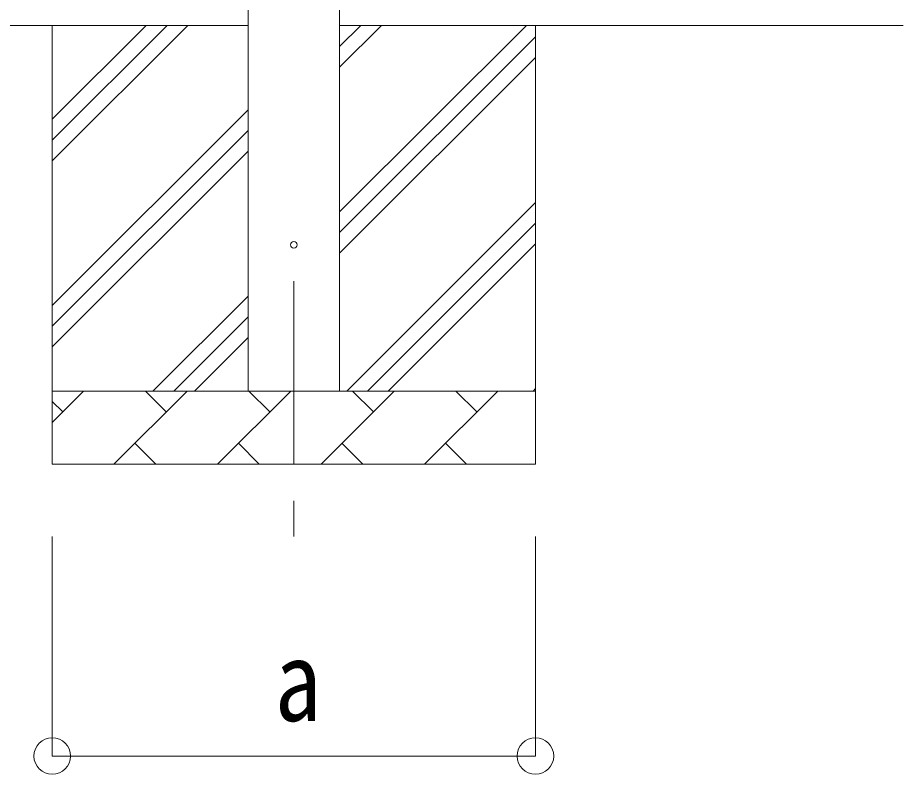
# Model space of a CAD drawing. Units: millimetres, scale not verified. Extents: x -88263 to 14131, y -29850 to 9646.
# Drawn here: x -4107 to -2897, y -1049 to -15 of the extents above; entities that cross this region are included whole.
import ezdxf
from ezdxf.enums import TextEntityAlignment as Align

# ---------------------------------------------------------------- set-up
doc = ezdxf.new("R2010")
doc.units = ezdxf.units.MM
doc.header["$LTSCALE"] = 50
doc.header["$PDMODE"] = 32
doc.header["$PDSIZE"] = 50
doc.linetypes.add('CHAIN1', pattern=[8, 5, -1, 1, -1])
for name, color, linetype, lineweight in [('0-2_建具', 4, 'Continuous', 9), ('0-4_設備', 7, 'Continuous', 9), ('0-6_手摺', 5, 'Continuous', 5)]:
    doc.layers.add(name, color=color, linetype=linetype, lineweight=lineweight)
doc.styles.add('ＭＳ ゴシック', font='')
doc.styles.get('ＭＳ ゴシック').set_extended_font_data('MS Gothic')

msp = doc.modelspace()

# ---------------------------------------------------------------- linework, layer by layer
at = {"layer": '0-2_建具'}
for p, q in [((-3791.99, -525.36), (-3791.99, 2329.64)), ((-3666.99, 2329.64), (-3666.99, -525.36))]:
    msp.add_line(p, q, dxfattribs=at)
at = {"layer": '0-2_建具', "color": 7, "linetype": 'CHAIN1'}
msp.add_line((-3729.49, -375.36), (-3729.49, -724.36), dxfattribs=at)
at = {"layer": '0-2_建具'}
msp.add_circle((-3729.49, -325.36), 4.5, dxfattribs=at)
at = {"layer": '0-4_設備'}
for p, q in [((-3791.99, -25.36), (-8939.99, -25.36)), ((-4059.49, -25.36), (-4059.49, -625.36)), ((-4059.49, -210.41), (-3874.44, -25.36)), ((-4059.49, -182.13), (-3902.73, -25.36)), ((-4059.49, -153.84), (-3931.01, -25.36)), ((-3666.99, -25.36), (-2896.99, -25.36)), ((-3666.99, -280.46), (-3411.89, -25.36)), ((-3666.99, -82.47), (-3609.88, -25.36)), ((-3666.99, -54.19), (-3638.17, -25.36)), ((-3399.49, -25.36), (-3399.49, -625.36)), ((-3666.99, -308.74), (-3399.49, -41.24)), ((-3666.99, -337.03), (-3399.49, -69.53)), ((-4059.49, -408.4), (-3791.99, -140.9)), ((-4059.49, -436.69), (-3791.99, -169.19)), ((-4059.49, -464.97), (-3791.99, -197.47)), ((-3657.33, -525.36), (-3399.49, -267.52)), ((-3629.05, -525.36), (-3399.49, -295.8)), ((-3600.77, -525.36), (-3399.49, -324.09)), ((-3921.89, -525.36), (-3791.99, -395.46)), ((-3893.61, -525.36), (-3791.99, -423.74)), ((-3865.32, -525.36), (-3791.99, -452.03)), ((-4059.49, -525.36), (-3399.49, -525.36)), ((-4059.49, -568.25), (-4016.6, -525.36)), ((-3975.18, -625.36), (-3875.18, -525.36)), ((-3903.73, -553.91), (-3932.28, -525.36)), ((-3833.76, -625.36), (-3733.76, -525.36)), ((-3762.31, -553.91), (-3790.86, -525.36)), ((-3692.33, -625.36), (-3592.33, -525.36)), ((-3620.89, -553.91), (-3649.44, -525.36)), ((-3550.91, -625.36), (-3450.91, -525.36)), ((-3479.47, -553.91), (-3508.02, -525.36)), ((-3402.78, -525.36), (-3399.49, -522.08)), ((-4045.15, -553.91), (-4059.49, -539.57)), ((-3946.62, -596.81), (-3918.07, -625.36)), ((-3805.2, -596.81), (-3776.65, -625.36)), ((-3663.78, -596.81), (-3635.23, -625.36)), ((-3522.36, -596.81), (-3493.81, -625.36)), ((-3399.49, -625.36), (-4059.49, -625.36))]:
    msp.add_line(p, q, dxfattribs=at)
at = {"layer": '0-6_手摺', "color": 6, "lineweight": 9}
for p, q in [((-4059.49, -1024.36), (-4059.49, -724.36)), ((-3399.49, -1024.36), (-3399.49, -724.36)), ((-4059.49, -1024.36), (-3399.49, -1024.36))]:
    msp.add_line(p, q, dxfattribs=at)
at = {"layer": '0-6_手摺', "color": 6}
for p in [(-4059.49, -1024.36), (-3399.49, -1024.36)]:
    msp.add_point(p, dxfattribs=at)

# ---------------------------------------------------------------- texts
at = {"layer": '0-6_手摺', "color": 7, "style": 'ＭＳ ゴシック', "width": 0.85}
msp.add_text('a', height=110, dxfattribs=at).set_placement((-3755.74, -1009.36), align=Align.BOTTOM_LEFT)

doc.saveas('drawing.dxf')
